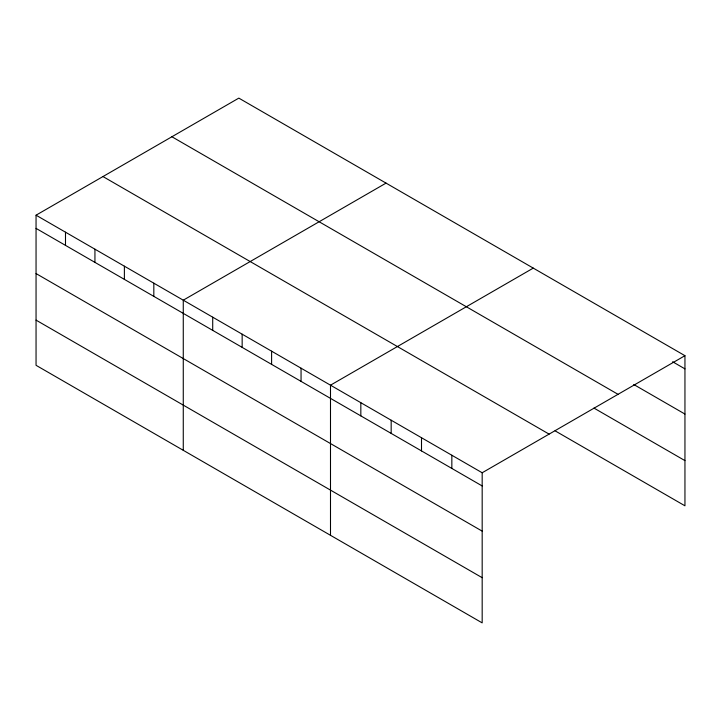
<?xml version="1.0" encoding="UTF-8"?>
<svg xmlns="http://www.w3.org/2000/svg" width="721" height="721" viewBox="0 0 721 721"><rect width="100%" height="100%" fill="white"/><g stroke="black" fill="none" stroke-linecap="round" stroke-linejoin="round"><path stroke-width="1.08" d="M482.178 531.134L482.178 472.76L36.05 215.191L36.05 365.313L482.178 622.881L482.178 531.134L36.05 273.565M555.071 430.825L684.95 505.809L684.95 355.687L238.822 98.119L36.05 215.191M386.041 183.116L183.269 300.188L183.269 450.31M533.27 268.113L330.497 385.185L330.497 535.306M482.178 472.76L684.95 355.687M672.63 361.762L684.95 368.873M633.759 384.509L684.95 414.061M171.904 136.756L618.032 394.324M593.942 408.077L684.95 460.62M102.968 176.555L549.096 434.123M36.05 228.377L482.178 485.945M36.05 320.124L482.178 577.692M451.842 455.239L451.842 468.434M421.506 437.728L421.506 450.913M391.17 420.217L391.17 433.402M360.833 402.697L360.833 415.891M301.054 368.188L301.054 381.373M271.601 351.181L271.601 364.375M242.157 334.183L242.157 347.378M212.713 317.186L212.713 330.371M153.825 283.191L153.825 296.376M124.382 266.184L124.382 279.378M94.938 249.187L94.938 262.381M65.494 232.189L65.494 245.374"/></g></svg>
